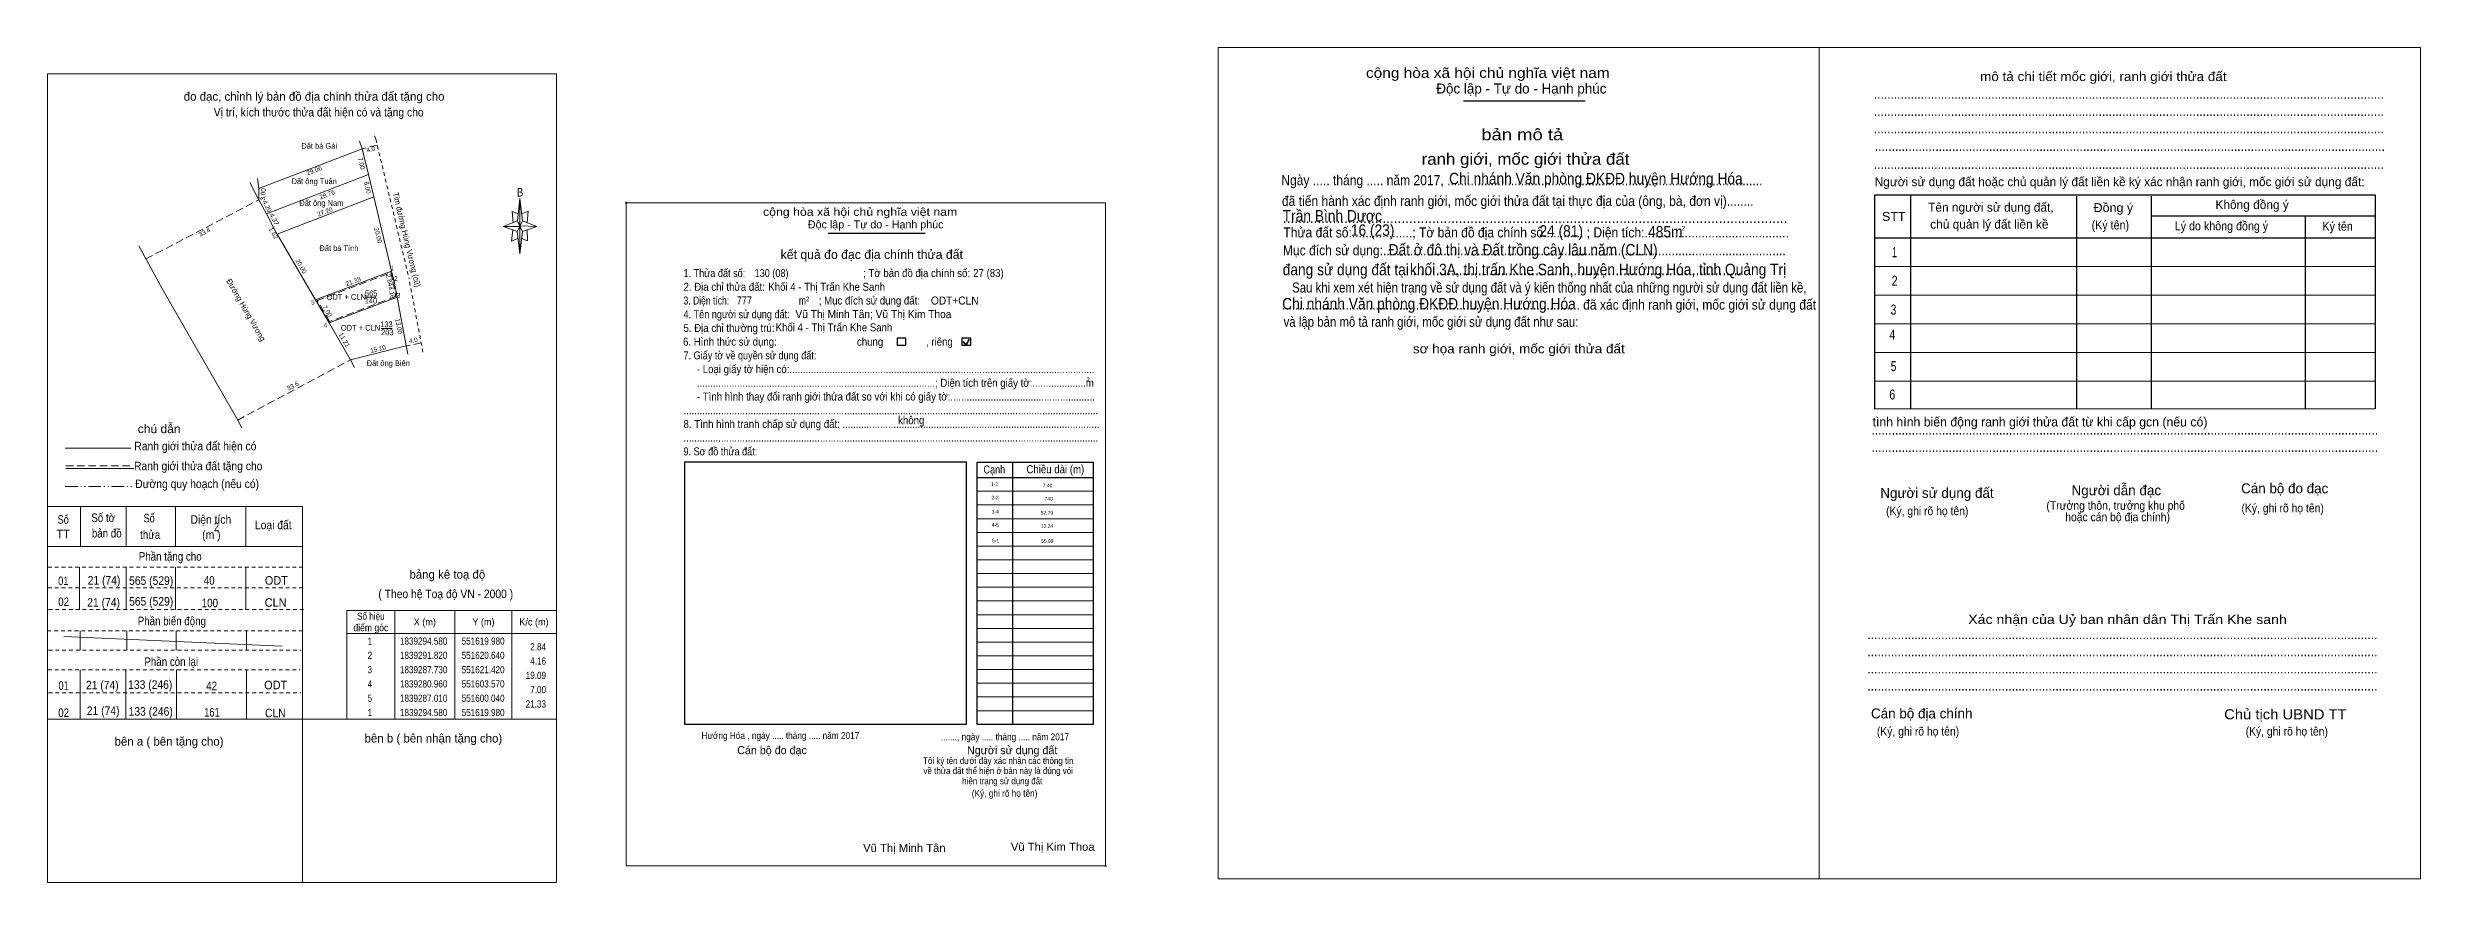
# Model space of a CAD drawing. Header units: metres. Extents: x 551104 to 552288, y 1839210 to 1839429.
# Drawn here: x 551665 to 552288, y 1839210 to 1839429 of the extents above; entities that cross this region are included whole.
import ezdxf
from ezdxf.enums import TextEntityAlignment as Align

# ---------------------------------------------------------------- set-up
doc = ezdxf.new("R2010")
doc.units = ezdxf.units.M
doc.header["$LTSCALE"] = 0.66
doc.header["$PDMODE"] = 32
doc.header["$PDSIZE"] = 0.33
for name, pattern in [('DASH_DOUBLE_DOT', [9.2, 5, -1.2, 0.3, -1.2, 0.3, -1.2]), ('DOTTED', [1.5, 0.3, -1.2]), ('MEDIUM_DASHED', [4.5, 3, -1.5]), ('SHORT_DASHED', [2.7, 1.5, -1.2])]:
    doc.linetypes.add(name, pattern=pattern)
for name, color, linetype, lineweight in [('1', 7, 'DOTTED', 13), ('10', 7, 'Continuous', 13), ('5', 7, 'Continuous', 13), ('63', 7, 'Continuous', 13), ('7', 7, 'Continuous', 13)]:
    doc.layers.add(name, color=color, linetype=linetype, lineweight=lineweight)
for name, color, linetype in [('25', 7, 'Continuous'), ('30', 7, 'Continuous'), ('6', 7, 'Continuous')]:
    doc.layers.add(name, color=color, linetype=linetype)

msp = doc.modelspace()

# ---------------------------------------------------------------- linework, layer by layer
at = {"layer": '1', "linetype": 'Continuous'}
msp.add_line((551665.4, 1839297.86), (551732, 1839297.86), dxfattribs=at)
at = {"layer": '1', "linetype": 'SHORT_DASHED'}
for p, q in [((551665.4, 1839292.46), (551732, 1839292.46)), ((551665.4, 1839287.06), (551732.3, 1839287.06)), ((551665.54, 1839281.36), (551732.44, 1839281.36)), ((551665.24, 1839275.72), (551732.14, 1839275.72)), ((551665.54, 1839270.71), (551731.78, 1839270.71)), ((551665.36, 1839265.55), (551731.59, 1839265.55)), ((551665.54, 1839259.46), (551731.77, 1839259.46))]:
    msp.add_line(p, q, dxfattribs=at)
at = {"layer": '1', "linetype": 'Continuous'}
msp.add_lwpolyline([(551665.26, 1839421.94), (551798.84, 1839421.94), (551798.84, 1839209.69), (551665.26, 1839209.69)], close=True, dxfattribs=at)
at = {"layer": '10', "linetype": 'SHORT_DASHED'}
for p, q in [((551751.42, 1839404.79), (551750.87, 1839406.19)), ((551751.42, 1839404.79), (551760.13, 1839368.18)), ((551763.78, 1839348.91), (551760.13, 1839368.18))]:
    msp.add_line(p, q, dxfattribs=at)
at = {"layer": '10'}
for p, q in [((551720.71, 1839391.89), (551747.84, 1839402.29)), ((551747.84, 1839402.29), (551747.12, 1839404.28)), ((551747.84, 1839402.29), (551749.52, 1839395.49)), ((551720.73, 1839388.89), (551718.37, 1839393.41)), ((551720.39, 1839394.47), (551720.71, 1839391.89)), ((551722.68, 1839385.17), (551749.52, 1839395.49)), ((551749.52, 1839395.49), (551750.91, 1839389.65)), ((551720.71, 1839391.89), (551720.73, 1839388.89)), ((551722.68, 1839385.17), (551720.73, 1839388.89)), ((551725.52, 1839379.89), (551750.91, 1839389.65)), ((551722.68, 1839385.17), (551724.7, 1839381.29)), ((551724.7, 1839381.29), (551725.52, 1839379.89)), ((551725.52, 1839379.89), (551735.6, 1839362.62)), ((551748.66, 1839363.31), (551751.53, 1839363.31)), ((551759.41, 1839350.57), (551744.77, 1839346.88)), ((551752.8, 1839355.1), (551755.67, 1839355.1)), ((551759.82, 1839348.4), (551759.41, 1839350.57)), ((551745.85, 1839344.86), (551744.77, 1839346.88)), ((551716.23, 1839329.02), (551714.83, 1839331.63))]:
    msp.add_line(p, q, dxfattribs=at)
at = {"layer": '10', "linetype": 'MEDIUM_DASHED'}
for p, q in [((551751.78, 1839403.26), (551747.84, 1839402.29)), ((551691.09, 1839373.39), (551720.73, 1839388.89)), ((551763.33, 1839351.31), (551759.41, 1839350.57)), ((551715.16, 1839331.05), (551744.77, 1839346.88))]:
    msp.add_line(p, q, dxfattribs=at)
at = {"layer": '10'}
for points in [[(551750.91, 1839389.65), (551755.54, 1839370.19), (551756.2, 1839367.43)], [(551714.83, 1839331.63), (551695.49, 1839365.27), (551689.26, 1839376.77)], [(551735.6, 1839362.62), (551739.13, 1839356.57), (551744.77, 1839346.88)], [(551759.41, 1839350.57), (551756.98, 1839363.34), (551756.2, 1839367.43)]]:
    msp.add_lwpolyline(points, dxfattribs=at)
at = {"layer": '5'}
for p, q in [((551788.56, 1839383.39), (551789.24, 1839389.24)), ((551788.56, 1839380.54), (551784.81, 1839381.89)), ((551789.91, 1839383.39), (551793.66, 1839381.89)), ((551791.11, 1839380.99), (551791.26, 1839378.14)), ((551789.91, 1839380.54), (551789.24, 1839374.69)), ((551791.26, 1839378.14), (551789.68, 1839378.74)), ((551669.9, 1839323.66), (551687.15, 1839323.66)), ((551670.05, 1839318.32), (551687.9, 1839318.32)), ((551665.4, 1839308.36), (551732.16, 1839308.36)), ((551673.88, 1839308.36), (551673.88, 1839297.86)), ((551685.88, 1839308.36), (551685.88, 1839297.86)), ((551698.84, 1839308.36), (551698.84, 1839298.07)), ((551717.3, 1839308.36), (551717.3, 1839297.86)), ((551732.16, 1839308.36), (551732.16, 1839209.69)), ((551673.64, 1839292.46), (551673.64, 1839281.36)), ((551685.88, 1839292.46), (551685.88, 1839281.36)), ((551698.84, 1839292.46), (551698.84, 1839281.36)), ((551717.3, 1839292.46), (551717.3, 1839281.36)), ((551673.8, 1839275.72), (551673.8, 1839270.71)), ((551686.04, 1839275.72), (551686.04, 1839270.71)), ((551699, 1839275.72), (551699, 1839270.71)), ((551717.44, 1839275.72), (551717.44, 1839270.71)), ((551673.84, 1839265.55), (551673.84, 1839252.77)), ((551685.81, 1839265.55), (551685.81, 1839252.77)), ((551699.07, 1839265.55), (551699.07, 1839252.59)), ((551717.49, 1839265.55), (551717.49, 1839252.77)), ((551665.26, 1839252.59), (551798.84, 1839252.59))]:
    msp.add_line(p, q, dxfattribs=at)
at = {"layer": '5', "linetype": 'MEDIUM_DASHED'}
msp.add_line((551670.05, 1839319.07), (551687.75, 1839319.07), dxfattribs=at)
at = {"layer": '5', "linetype": 'DASH_DOUBLE_DOT'}
msp.add_line((551669.9, 1839313.67), (551687.75, 1839313.67), dxfattribs=at)
at = {"layer": '5'}
for points in [[(551789.24, 1839389.24), (551789.91, 1839383.39), (551789.24, 1839381.89)], [(551789.24, 1839381.89), (551784.81, 1839381.89), (551788.56, 1839383.39), (551789.91, 1839380.54), (551793.66, 1839381.89), (551789.24, 1839382.04)], [(551789.24, 1839381.89), (551789.24, 1839374.69), (551788.48, 1839380.54)]]:
    msp.add_lwpolyline(points, close=True, dxfattribs=at)
for points in [[(551789.24, 1839381.89), (551788.56, 1839383.39), (551784.81, 1839381.89)], [(551787.36, 1839380.99), (551787.06, 1839377.99), (551788.71, 1839378.74)], [(551788.78, 1839385.19), (551787.21, 1839385.79), (551787.44, 1839382.94)], [(551789.24, 1839381.89), (551789.91, 1839380.54), (551793.66, 1839381.89)], [(551789.76, 1839385.19), (551791.41, 1839385.94), (551791.11, 1839382.94)]]:
    msp.add_lwpolyline(points, dxfattribs=at)
at = {"layer": '63'}
for p, q in [((551755.54, 1839370.19), (551735.6, 1839362.62)), ((551756.98, 1839363.34), (551739.13, 1839356.57)), ((551756.4, 1839281.09), (551756.4, 1839252.59)), ((551772.14, 1839281.09), (551772.14, 1839252.59)), ((551787.14, 1839281.09), (551787.14, 1839252.59)), ((551743.8, 1839275.09), (551798.84, 1839275.09)), ((551669.57, 1839274.31), (551726.87, 1839271.69))]:
    msp.add_line(p, q, dxfattribs=at)
at = {"layer": '63', "linetype": 'MEDIUM_DASHED'}
msp.add_lwpolyline([(551755.33, 1839369.79), (551755.91, 1839367.37), (551756.64, 1839363.53), (551739.26, 1839356.94), (551736.04, 1839362.47)], close=True, dxfattribs=at)
at = {"layer": '63'}
msp.add_lwpolyline([(551743.8, 1839281.09), (551798.84, 1839281.09), (551798.84, 1839252.59), (551743.8, 1839252.59)], close=True, dxfattribs=at)
at = {"layer": '7', "lineweight": 25}
for p, q in [((552036.86, 1839414.89), (552068.77, 1839414.89)), ((552154.19, 1839390.06), (552154.19, 1839334.02)), ((552197.72, 1839389.83), (552197.72, 1839334.02)), ((552217.36, 1839389.83), (552217.36, 1839334.02)), ((552217.36, 1839384.64), (552276.21, 1839384.64)), ((552257.77, 1839384.64), (552257.77, 1839334.02)), ((551870.1, 1839380.13), (551895.54, 1839380.13)), ((552144.74, 1839378.92), (552276.21, 1839378.92)), ((551918.52, 1839320.01), (551918.52, 1839251.19)), ((551909.22, 1839315.99), (551939.64, 1839315.99))]:
    msp.add_line(p, q, dxfattribs=at)
at = {"layer": '7'}
for p, q in [((552144.74, 1839371.4), (552276.21, 1839371.4)), ((552144.74, 1839363.87), (552276.21, 1839363.87)), ((552144.74, 1839356.35), (552276.21, 1839356.35)), ((552144.74, 1839348.82), (552276.21, 1839348.82)), ((552144.74, 1839341.3), (552276.21, 1839341.3)), ((552144.51, 1839334.02), (552275.98, 1839334.02)), ((551909.22, 1839312.39), (551939.64, 1839312.39)), ((551909.22, 1839308.79), (551939.64, 1839308.79)), ((551909.22, 1839305.19), (551939.64, 1839305.19)), ((551909.22, 1839301.59), (551939.64, 1839301.59)), ((551909.22, 1839297.99), (551939.64, 1839297.99)), ((551909.22, 1839294.39), (551939.64, 1839294.39)), ((551909.22, 1839290.79), (551939.64, 1839290.79)), ((551909.22, 1839287.19), (551939.64, 1839287.19)), ((551909.22, 1839283.59), (551939.64, 1839283.59)), ((551909.22, 1839279.99), (551939.64, 1839279.99)), ((551909.22, 1839276.39), (551939.64, 1839276.39)), ((551909.22, 1839272.79), (551939.64, 1839272.79)), ((551909.22, 1839269.19), (551939.64, 1839269.19)), ((551909.22, 1839265.59), (551939.64, 1839265.59)), ((551909.22, 1839261.99), (551939.64, 1839261.99)), ((551909.22, 1839258.39), (551939.64, 1839258.39)), ((551909.22, 1839254.79), (551939.64, 1839254.79))]:
    msp.add_line(p, q, dxfattribs=at)
at = {"layer": '7', "lineweight": 35}
for p, q in [((551905.58, 1839351.69), (551906.3, 1839350.76)), ((551906.3, 1839350.76), (551907.17, 1839352.32))]:
    msp.add_line(p, q, dxfattribs=at)
at = {"layer": '7'}
for points in [[(551972.45, 1839428.87), (552130.23, 1839428.87), (552130.23, 1839210.64), (551972.45, 1839210.64)], [(552130.24, 1839428.87), (552288.02, 1839428.87), (552288.02, 1839210.64), (552130.24, 1839210.64)], [(552130.24, 1839428.87), (552288.02, 1839428.87), (552288.02, 1839210.64), (552130.24, 1839210.64)], [(551817.11, 1839388.11), (551942.91, 1839388.11), (551942.91, 1839214.11), (551817.11, 1839214.11)]]:
    msp.add_lwpolyline(points, close=True, dxfattribs=at)
at = {"layer": '7', "lineweight": 25}
msp.add_lwpolyline([(552276.21, 1839334.02), (552276.21, 1839390.06), (552144.74, 1839390.06), (552144.74, 1839334.02)], dxfattribs=at)
for points in [[(551888.3, 1839352.62), (551890.46, 1839352.62), (551890.46, 1839350.61), (551888.3, 1839350.61)], [(551905.3, 1839352.62), (551907.46, 1839352.62), (551907.46, 1839350.61), (551905.3, 1839350.61)], [(551832.54, 1839320.13), (551906.34, 1839320.13), (551906.34, 1839251.19), (551832.54, 1839251.19)], [(551909.22, 1839320.01), (551939.64, 1839320.01), (551939.64, 1839251.19), (551909.22, 1839251.19)]]:
    msp.add_lwpolyline(points, close=True, dxfattribs=at)
at = {"layer": '7'}
for p in [(551817.11, 1839388.11), (551942.91, 1839214.11)]:
    msp.add_point(p, dxfattribs=at)

# ---------------------------------------------------------------- texts
at = {"layer": '1', "width": 0.8}
msp.add_text('2', height=2.25, dxfattribs=at).set_placement((551709.595, 1839301.91), align=Align.CENTER)
at = {"layer": '1'}
for s, height, width, p in [('Hướng Hóa , ngày ..... tháng ..... năm 2017', 1.8, 0.9, (551836.88, 1839247.37)), ('Vũ Thị Minh Tân', 2.1, 1.05, (551879.31, 1839217.73)), ('Vũ Thị Kim Thoa', 2.1, 1.05, (551918.08, 1839218.03))]:
    msp.add_text(s, height=height, dxfattribs=dict(at, width=width)).set_placement(p)
at = {"layer": '10'}
for s, width, p in [('Đất bà Gái', 0.9, (551736.55, 1839402.28)), ('Đất ông Tuân', 0.9, (551735.245, 1839393)), ('Đất ông Nam', 0.9, (551737.12, 1839387.3)), ('Đất bà Tính', 0.9, (551741.735, 1839375.45)), ('ODT + CLN', 0.95, (551743.66, 1839362.64)), ('565', 0.85, (551750.195, 1839363.58)), ('140', 0.85, (551750.145, 1839361.67)), ('ODT + CLN', 0.95, (551747.4, 1839354.55)), ('133', 0.85, (551754.195, 1839355.46)), ('203', 0.85, (551754.415, 1839353.36)), ('Đất ông Biên', 0.9, (551754.68, 1839345.25))]:
    msp.add_text(s, height=1.5, dxfattribs=dict(at, width=width)).set_placement(p, align=Align.CENTER)
for s, height, rotation, width, p in [('7.00', 1.2, 283.878, 0.95, (551747.0897, 1839398.2739)), ('6.00', 1.2, 283.388, 0.95, (551748.6654, 1839391.9489)), ('3.00', 1.2, 86.355, 0.9, (551722.408, 1839390.2819)), ('Tim đường Hùng Vương (cũ)', 1.5, 283.383, 0.9, (551758.7976, 1839378.2536)), ('20.00', 1.2, 283.383, 0.95, (551751.4469, 1839379.4239)), ('2.84', 1.2, 283.449, 0.95, (551754.3868, 1839367.6795)), ('4.16', 1.2, 280.797, 0.95, (551755.0032, 1839364.4774)), ('13.00', 1.2, 280.774, 0.9, (551756.8578, 1839355.5822)), ('15.10', 1.2, 14.147, 0.95, (551752.1284, 1839349.1634)), ('4.0', 1.2, 10.69, 0.95, (551761.3687, 1839351.418))]:
    msp.add_text(s, height=height, rotation=rotation, dxfattribs=dict(at, width=width)).set_placement(p, align=Align.CENTER)
for s, height, rotation, p in [('4.0', 1.2, 13.831, (551750.2116, 1839401.5538)), ('29.06', 1.2, 20.974, (551735.4402, 1839396.0254)), ('4.20', 1.2, 297.663, (551722.3613, 1839386.9086)), ('28.76', 1.2, 21.032, (551738.8497, 1839389.6974)), ('33.4', 1.2, 27.607, (551706.727, 1839379.8924)), ('1.62', 1.2, 300.358, (551724.0462, 1839379.8382)), ('4.37', 1.2, 297.502, (551724.229, 1839383.5021)), ('27.20', 1.2, 21.032, (551738.2747, 1839385.1893)), ('20.00', 1.2, 300.271, (551731.295, 1839371.1725)), ('21.33', 1.2, 21.032, (551745.6847, 1839366.8977)), ('Đường Hùng Vương', 1.5, 299.895, (551716.7047, 1839359.6038)), ('7.00', 1.2, 300.262, (551738.1563, 1839359.3424)), ('11.21', 1.2, 300.201, (551742.6304, 1839351.7868)), ('33.6', 1.2, 28.13, (551729.8971, 1839339.5243))]:
    msp.add_text(s, height=height, rotation=rotation, dxfattribs=at).set_placement(p, align=Align.CENTER)
at = {"layer": '25', "width": 0.9}
for s, p in [('Chi nhánh Văn phòng ĐKĐĐ huyện Hướng Hóa', (552033.08, 1839392.96)), ('Đất ở đô thị và Đất trồng cây lâu năm (CLN)', (552017.2, 1839374.27)), ('Chi nhánh Văn phòng ĐKĐĐ huyện Hướng Hóa', (551989.28, 1839360.11))]:
    msp.add_text(s, height=3, dxfattribs=at).set_placement(p)
at = {"layer": '30'}
for s, width, p in [('1-2', 0.85, (551914.71, 1839313.73)), ('7.40', 0.85, (551928.96, 1839313.43)), ('2-3', 0.85, (551914.85, 1839310.25)), ('3-4', 0.85, (551914.91, 1839306.53)), ('57.79', 0.85, (551929.17, 1839306.23)), ('740', 0.85, (551929.1, 1839309.95)), ('4-5', 0.85, (551914.93, 1839303.08)), ('5-1', 0.8, (551915.01, 1839298.97)), ('13.24', 0.85, (551929.19, 1839302.81)), ('55.99', 0.85, (551929.25, 1839298.85))]:
    msp.add_text(s, height=0.9599, dxfattribs=dict(at, width=width)).set_placement(p, align=Align.RIGHT)
at = {"layer": '5'}
for s, p in [('đo đạc, chỉnh lý bản đồ địa chính thửa đất tặng cho', (551735.215, 1839414.89)), ('bảng kê toạ độ', (551770.18, 1839289.45)), ('bên a ( bên tặng cho)', (551697.14, 1839245.63)), ('bên b ( bên nhận tặng cho)', (551766.52, 1839246.44))]:
    msp.add_text(s, height=2.25, dxfattribs=at).set_placement(p, align=Align.CENTER)
for s, width, p in [('Vị trí, kích thước thửa đất hiện có và tặng cho', 0.9, (551736.425, 1839410.75)), ('B', 0.85, (551789.265, 1839389.75)), ('Ranh giới thửa đất hiện có ', 0.9, (551704.43, 1839323.12)), ('chú dẫn', 1.05, (551694.555, 1839327.65)), ('Ranh giới thửa đất tặng cho', 0.9, (551704.8, 1839317.9)), ('Đường quy hoạch (nếu có)', 0.9, (551704.51, 1839313.22)), ('Số', 0.8, (551669.365, 1839303.86)), ('Số tờ', 0.85, (551679.865, 1839304.31)), ('Số', 0.8, (551691.925, 1839304.22)), ('Diện tích', 0.9, (551708.13, 1839303.86)), ('TT', 0.95, (551669.355, 1839300.02)), ('bản đồ', 0.85, (551680.8, 1839300.26)), ('thửa', 0.85, (551692.19, 1839299.87)), ('(m )', 0.9, (551708.255, 1839299.87)), ('Loại đất', 0.9, (551724.505, 1839302.42)), ('Phần tặng cho', 0.85, (551697.45, 1839294.17)), ('01', 0.8, (551669.4, 1839287.76)), ('21 (74)', 0.9, (551680.08, 1839287.91)), ('565 (529)', 0.9, (551692.455, 1839287.82)), ('40', 0.85, (551707.69, 1839287.86)), ('ODT', 0.95, (551725.305, 1839287.86)), ('02', 0.85, (551669.485, 1839282.25)), ('21 (74)', 0.9, (551679.97, 1839282.11)), ('565 (529)', 0.9, (551692.455, 1839282.38)), ('100', 0.85, (551707.865, 1839281.93)), ('CLN', 0.95, (551725.12, 1839282.07)), ('( Theo hệ Toạ độ VN - 2000 )', 0.9, (551769.765, 1839284.33)), ('Phần biến động', 0.85, (551697.89, 1839277.22)), ('Phần còn lại', 0.85, (551697.715, 1839266.54)), ('01', 0.8, (551669.48, 1839260.27)), ('21 (74)', 0.9, (551679.63, 1839260.38)), ('133 (246)', 0.9, (551692.215, 1839260.53)), ('42', 0.85, (551708.335, 1839260.18)), ('ODT', 0.95, (551725.135, 1839260.4)), ('02', 0.85, (551669.49, 1839253.13)), ('21 (74)', 0.9, (551679.86, 1839253.67)), ('133 (246)', 0.9, (551692.335, 1839253.48)), ('161', 0.8, (551708.415, 1839253.25)), ('CLN', 0.9, (551725.035, 1839253.07))]:
    msp.add_text(s, height=2.25, dxfattribs=dict(at, width=width)).set_placement(p, align=Align.CENTER)
at = {"layer": '6'}
for s, height, width, p in [('Trần Bình Dược', 3, 0.9, (551989.4, 1839383.18)), ('ODT+CLN', 2.1, 0.95, (551897.08, 1839361.4)), ('Vũ Thị Minh Tân; Vũ Thị Kim Thoa', 2.1, 0.95, (551861.54, 1839357.83))]:
    msp.add_text(s, height=height, dxfattribs=dict(at, width=width)).set_placement(p)
at = {"layer": '63'}
for s, height, width, p in [(' 1', 1.25, 0.75, (551756.19, 1839370.37)), (' 2', 1.25, 0.85, (551757.13, 1839367.59)), (' 5', 1.25, 0.8, (551735.36, 1839361.36)), (' 3', 1.25, 0.8, (551757.87, 1839363.19)), (' 4', 1.25, 0.85, (551738.66, 1839355.36)), ('4.16', 1.875, 0.85, (551796.09, 1839266.89)), ('2.84', 1.875, 0.85, (551796.09, 1839270.63)), ('19.09', 1.875, 0.85, (551796.08, 1839263.13)), ('21.33', 1.875, 0.85, (551796.07, 1839255.63)), ('7.00', 1.875, 0.85, (551796.09, 1839259.39))]:
    msp.add_text(s, height=height, dxfattribs=dict(at, width=width)).set_placement(p, align=Align.RIGHT)
for s, width, p in [('điểm góc', 0.9, (551750.105, 1839275.66)), ('Số hiệu', 0.85, (551750.105, 1839278.66)), ('X (m)', 0.95, (551764.275, 1839277.16)), ('Y (m)', 0.95, (551779.655, 1839277.16)), ('K/c (m)', 0.95, (551792.915, 1839277.16)), (' 2', 0.85, (551749.58, 1839268.39)), (' 1', 0.75, (551749.57, 1839272.13)), ('1839294.580', 0.85, (551763.97, 1839272.13)), ('1839291.820', 0.85, (551763.97, 1839268.39)), ('551619.980', 0.85, (551779.575, 1839272.13)), ('551620.640', 0.85, (551779.575, 1839268.39)), (' 4', 0.85, (551749.565, 1839260.89)), (' 3', 0.8, (551749.56, 1839264.63)), ('1839287.730', 0.85, (551763.97, 1839264.63)), ('1839280.960', 0.85, (551763.97, 1839260.89)), ('551621.420', 0.85, (551779.575, 1839264.63)), ('551603.570', 0.85, (551779.575, 1839260.89)), (' 5', 0.8, (551749.575, 1839257.13)), ('1839287.010', 0.85, (551763.97, 1839257.13)), ('551600.040', 0.85, (551779.575, 1839257.13)), (' 1', 0.75, (551749.57, 1839253.39)), ('1839294.580', 0.85, (551763.97, 1839253.39)), ('551619.980', 0.85, (551779.575, 1839253.39))]:
    msp.add_text(s, height=1.875, dxfattribs=dict(at, width=width)).set_placement(p, align=Align.CENTER)
at = {"layer": '7'}
for s, height, width, p in [('cộng hòa xã hội chủ nghĩa việt nam', 2.634, 1.15, (552011.26, 1839420.89)), ('........................................................................................................................................................', 2.634, 0.9, (552144.52, 1839415.4)), ('........................................................................................................................................................', 2.634, 0.9, (552144.52, 1839410.9)), ('........................................................................................................................................................', 2.634, 0.9, (552144.52, 1839406.37)), ('........................................................................................................................................................', 2.634, 0.9, (552144.81, 1839401.69)), ('Ngày ..... tháng ..... năm 2017, ..............................................................................................', 2.633, 0.9, (551989.04, 1839392.72)), ('........................................................................................................................................................', 2.634, 0.9, (552144.52, 1839397.01)), ('cộng hòa xã hội chủ nghĩa việt nam', 2.1, 1.15, (551853.02, 1839384.68)), (' đã tiến hành xác định ranh giới, mốc giới thửa đất tại thực địa của (ông, bà, đơn vị)........', 2.634, 0.9, (551988.32, 1839387.26)), ('Đồng ý', 2.333, 1.05, (552202.22, 1839385.67)), ('Thửa đất số:..................; Tờ bản đồ địa chính số:........... ; Diện tích:...........................................', 2.634, 0.9, (551989.58, 1839379.01)), ('....................................................................................................................................', 3, 0.9, (551989.46, 1839382.76)), ('16 (23)', 3, 0.9, (552007.29, 1839379.43)), ('24 (81)', 3, 0.9, (552056.78, 1839379.22)), ('485m', 3, 0.9, (552085.3, 1839379.01)), ('2', 1.2, 0.8, (552094.12, 1839380.84)), ('STT', 2.333, 1.05, (552146.68, 1839383.36)), ('(Ký tên)', 2.333, 0.9, (552201.7, 1839381.11)), ('Lý do không đồng ý', 2.333, 0.9, (552223.52, 1839380.87)), ('Ký tên', 2.333, 0.9, (552262.28, 1839380.78)), ('Mục đích sử dụng:........................................................................................................................', 2.634, 0.9, (551989.46, 1839374.33)), ('1. Thửa đất số:', 2.1, 0.85, (551832.16, 1839368.6)), ('130 (08)', 2.1, 0.85, (551850.82, 1839368.6)), ('; Tờ bản đồ địa chính số:', 2.1, 0.9, (551879.3, 1839368.6)), ('27 (83)', 2.1, 0.9, (551908.18, 1839368.63)), ('đang sử dụng đất tại ......................................................................................', 3, 0.9, (551989.4, 1839369.08)), ('khối 3A, thị trấn Khe Sanh, huyện Hướng Hóa, tỉnh Quảng Trị', 3, 0.9, (552022.82, 1839369.11)), ('3. Diện tích:', 2.1, 0.8, (551832.16, 1839361.4)), ('2. Địa chỉ thửa đất:', 2.1, 0.9, (551832.16, 1839365)), ('777', 2.1, 0.85, (551846.14, 1839361.43)), ('Khối 4 - Thị Trấn Khe Sanh', 2.1, 0.9, (551854.42, 1839365)), ('m', 2.1, 0.8, (551862.44, 1839361.4)), ('2', 1.2, 0.8, (551864.32, 1839362.24)), ('; Mục đích sử dụng đất:', 2.1, 0.9, (551867.66, 1839361.4)), ('......................................................................................... đã xác định ranh giới, mốc giới sử dụng đất', 2.628, 0.9, (551989.18, 1839360.05)), ('Sau khi xem xét hiện trạng về sử dụng đất và ý kiến thống nhất của những người sử dụng đất liền kề,', 2.634, 0.85, (551991.88, 1839364.55)), ('4. Tên người sử dụng đất:', 2.1, 0.85, (551832.16, 1839357.8)), ('5. Địa chỉ thường trú:', 2.1, 0.9, (551832.16, 1839354.2)), ('Khối 4 - Thị Trấn Khe Sanh', 2.1, 0.9, (551856.33, 1839354.35)), (' và lập bản mô tả ranh giới, mốc giới sử dụng đất như sau:', 2.634, 0.85, (551988.82, 1839355.55)), ('6. Hình thức sử dụng:', 2.1, 0.9, (551832.04, 1839350.6)), ('chung                , riêng', 2.1, 0.9, (551877.68, 1839350.6)), ('7. Giấy tờ về quyền sử dụng đất:', 2.1, 0.85, (551832.16, 1839347)), ('     - Loại giấy tờ hiện có:..................................................................................................................', 2.1, 0.9, (551832.16, 1839343.4)), ('     - Tình hình thay đổi ranh giới thửa đất so với khi có giấy tờ:......................................................', 2.1, 0.9, (551832.16, 1839336.2)), ('     .........................................................................................; Diện tích trên giấy tờ:....................m', 2.1, 0.9, (551832.16, 1839339.8)), ('2', 1.2, 0.8, (551937.88, 1839341.12)), ('8. Tình hình tranh chấp sử dụng đất: ................................................................................................', 2.1, 0.9, (551832.16, 1839329)), ('...........................................................................................................................................................', 2.1, 0.9, (551832.16, 1839332.6)), ('không', 2.1, 0.9, (551888.48, 1839329.99)), ('...........................................................................................................................................................', 2.1, 0.9, (551832.16, 1839325.4)), ('.......................................................................................................................................................', 2.634, 0.9, (552143.92, 1839327.23)), ('9. Sơ đồ thửa đất:', 2.1, 0.85, (551832.16, 1839321.8)), ('Cạnh', 2.1, 0.85, (551910.88, 1839317.06)), ('Chiều dài (m)', 2.1, 0.9, (551922.16, 1839317.12)), ('.......................................................................................................................................................', 2.634, 0.9, (552143.92, 1839322.7)), ('(Ký, ghi rõ họ tên)', 2.258, 0.9, (552147.76, 1839306.11)), ('(Ký, ghi rõ họ tên)', 2.258, 0.9, (552241.04, 1839306.86)), ('........................................................................................................................................................', 2.634, 0.9, (552142.84, 1839273.59)), ('........................................................................................................................................................', 2.634, 0.9, (552142.84, 1839269.06)), ('........................................................................................................................................................', 2.634, 0.9, (552142.84, 1839264.56)), ('........................................................................................................................................................', 2.634, 0.9, (552142.84, 1839260.06)), ('(Ký, ghi rõ họ tên)', 2.258, 0.9, (552145.34, 1839248.27)), ('Chủ tịch UBND TT', 2.64, 1.1, (552236.48, 1839252.53)), ('(Ký, ghi rõ họ tên)', 2.258, 0.9, (552242.12, 1839248.27)), ('......., ngày ..... tháng ..... năm 2017', 1.8, 0.9, (551899.72, 1839247.04)), ('(Ký, ghi rõ họ tên)', 1.8, 0.9, (551907.82, 1839232.22))]:
    msp.add_text(s, height=height, dxfattribs=dict(at, width=width)).set_placement(p)
for s, height, p in [('Độc lập - Tự do - Hạnh phúc', 2.634, (552029.72, 1839416.78)), ('Người sử dụng đất hoặc chủ quản lý đất liền kề ký xác nhận ranh giới, mốc giới sử dụng đất:', 2.333, (552144.74, 1839392.45)), ('Tên người sử dụng đất,', 2.333, (552158.8, 1839385.76)), ('Không đồng ý', 2.333, (552234.2, 1839386.45)), ('Độc lập - Tự do - Hạnh phúc', 2.1, (551864.8, 1839381.38)), ('chủ quản lý đất liền kề', 2.333, (552159.34, 1839381.32)), ('tình hình biến động ranh giới thửa đất từ khi cấp gcn (nếu có)', 2.408, (552144.22, 1839329.39)), ('Người sử dụng đất', 2.634, (552146.24, 1839310.64)), ('Người dẫn đạc', 2.64, (552196.42, 1839311.33)), ('Cán bộ đo đạc', 2.628, (552240.94, 1839311.84)), ('Cán bộ địa chính', 2.634, (552143.8, 1839252.77)), ('Cán bộ đo đạc', 2.1, (551846.26, 1839243.38)), ('Người sử dụng đất', 2.1, (551906.56, 1839243.38))]:
    msp.add_text(s, height=height, dxfattribs=at).set_placement(p)
for s, height, width, p in [('mô tả chi tiết mốc giới, ranh giới thửa đất', 2.408, 1.1, (552204.775, 1839420.05)), ('bản mô tả', 3.01, 1.2, (552052.285, 1839404.51)), ('ranh giới, mốc giới thửa đất', 3.01, 1.1, (552053.135, 1839398.09)), ('1', 2.634, 0.65, (552149.985, 1839373.82)), ('2', 2.634, 0.8, (552150, 1839366.32)), ('3', 2.634, 0.75, (552149.7, 1839358.76)), ('sơ họa ranh giới, mốc giới thửa đất', 2.408, 1.1, (552051.37, 1839348.59)), ('4', 2.634, 0.8, (552149.41, 1839352.19)), ('5', 2.634, 0.75, (552149.715, 1839343.91)), ('6', 2.634, 0.8, (552149.38, 1839336.47)), ('(Trưởng thôn, trưởng khu phố', 2.257, 0.9, (552208.01, 1839307.52)), ('hoặc cán bộ địa chính)', 2.257, 0.9, (552208.52, 1839304.52)), ('Xác nhận của Uỷ ban nhân dân Thị Trấn Khe sanh', 2.415, 1.15, (552211.12, 1839277.55)), ('Tôi ký tên dưới đây xác nhận các thông tin', 1.735, 0.9, (551914.76, 1839240.8)), ('về thửa đất thể hiện ở bản này là đúng vói', 1.735, 0.9, (551914.75, 1839238.16)), ('hiện trạng sử dụng đất', 1.735, 0.9, (551915.82, 1839235.49))]:
    msp.add_text(s, height=height, dxfattribs=dict(at, width=width)).set_placement(p, align=Align.CENTER)
for s, height, p in [('kết quả đo đạc địa chính thửa đất', 2.4, (551881.57, 1839373.34)), ('.', 0.6001, (551942.9105, 1839213.8))]:
    msp.add_text(s, height=height, dxfattribs=at).set_placement(p, align=Align.CENTER)

doc.saveas('drawing.dxf')
